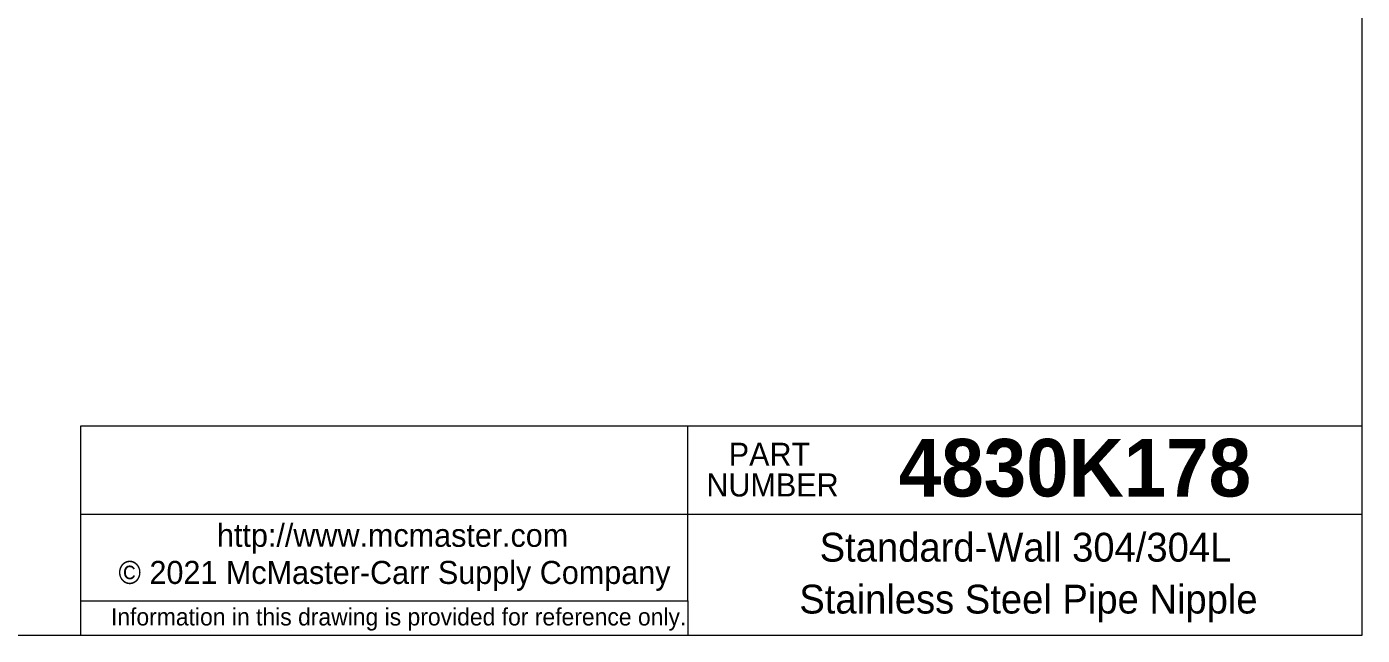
# Model space of a CAD drawing. Header units: inches. Extents: x 0.12 to 5.38, y 0.12 to 4.12.
# Drawn here: x 2.962 to 5.375, y 0.125 to 1.225 of the extents above; entities that cross this region are included whole.
import ezdxf

# ---------------------------------------------------------------- set-up
doc = ezdxf.new("R2010")
doc.units = ezdxf.units.IN
doc.header["$LTSCALE"] = 0.5
doc.header["$MEASUREMENT"] = 0
doc.linetypes.add('SLD-Solid', pattern=[0])
doc.styles.add('SLDTEXTSTYLE0', font='ARIAL.TTF', dxfattribs={"width": 0.948})
doc.styles.add('SLDTEXTSTYLE1', font='ARIALBD.TTF', dxfattribs={"width": 0.948})

# ---------------------------------------------------------------- blocks, each defined once
blk = doc.blocks.new('Shortened Dimensions Statement')
at = {"color": 7, "linetype": 'SLD-Solid', "lineweight": 18, "insert": (0.0259, 0.0164), "char_height": 0.03125, "attachment_point": 2, "style": 'SLDTEXTSTYLE0'}
blk.add_mtext('Information in this drawing is provided for reference only.', dxfattribs=at)
blk = doc.blocks.new('Part Number Tag')
at = {"color": 7, "linetype": 'SLD-Solid', "lineweight": 18, "char_height": 0.04167, "attachment_point": 2, "style": 'SLDTEXTSTYLE0'}
for s, insert in [('PART', (0.0007, 0.0556)), ('NUMBER', (0.0062, 0.0002))]:
    blk.add_mtext(s, dxfattribs=dict(at, insert=insert))
blk = doc.blocks.new('Internet')
at = {"color": 7, "linetype": 'SLD-Solid', "lineweight": 18, "insert": (0.0212, 0.0506), "char_height": 0.041667, "attachment_point": 2, "style": 'SLDTEXTSTYLE0'}
blk.add_mtext('http://www.mcmaster.com', dxfattribs=at)

msp = doc.modelspace()

# ---------------------------------------------------------------- linework, layer by layer
at = {"color": 7, "linetype": 'SLD-Solid', "lineweight": 18}
for p, q in [((5.375, 0.125), (5.375, 4.125)), ((5.375, 0.5026), (3.0587, 0.5026)), ((3.0587, 0.5026), (3.0587, 0.125)), ((4.1562, 0.3438), (4.1562, 0.5026)), ((3.0587, 0.3438), (5.375, 0.3438)), ((4.1562, 0.1875), (4.1562, 0.3438)), ((3.0587, 0.1875), (4.1562, 0.1875)), ((4.1562, 0.1875), (4.1562, 0.125)), ((0.125, 0.125), (5.375, 0.125))]:
    msp.add_line(p, q, dxfattribs=at)

# ---------------------------------------------------------------- block references
at = {"color": 7, "linetype": 'Continuous'}
for name, p in [('Part Number Tag', (4.3031, 0.4173)), ('Internet', (3.6016, 0.2759)), ('Shortened Dimensions Statement', (3.6078, 0.1576))]:
    msp.add_blockref(name, p, dxfattribs=at)

# ---------------------------------------------------------------- texts
at = {"color": 7, "linetype": 'Continuous', "lineweight": 0, "attachment_point": 2}
for s, insert, char_height, style in [('4830K178', (4.8558, 0.4799), 0.10417, 'SLDTEXTSTYLE1'), ('Standard-Wall 304/304L', (4.7664, 0.3102), 0.052083, 'SLDTEXTSTYLE0'), ('© 2021 McMaster-Carr Supply Company', (3.6262, 0.2594), 0.041667, 'SLDTEXTSTYLE0'), ('Stainless Steel Pipe Nipple', (4.7718, 0.2164), 0.052083, 'SLDTEXTSTYLE0')]:
    msp.add_mtext(s, dxfattribs=dict(at, insert=insert, char_height=char_height, style=style))

doc.saveas('drawing.dxf')
